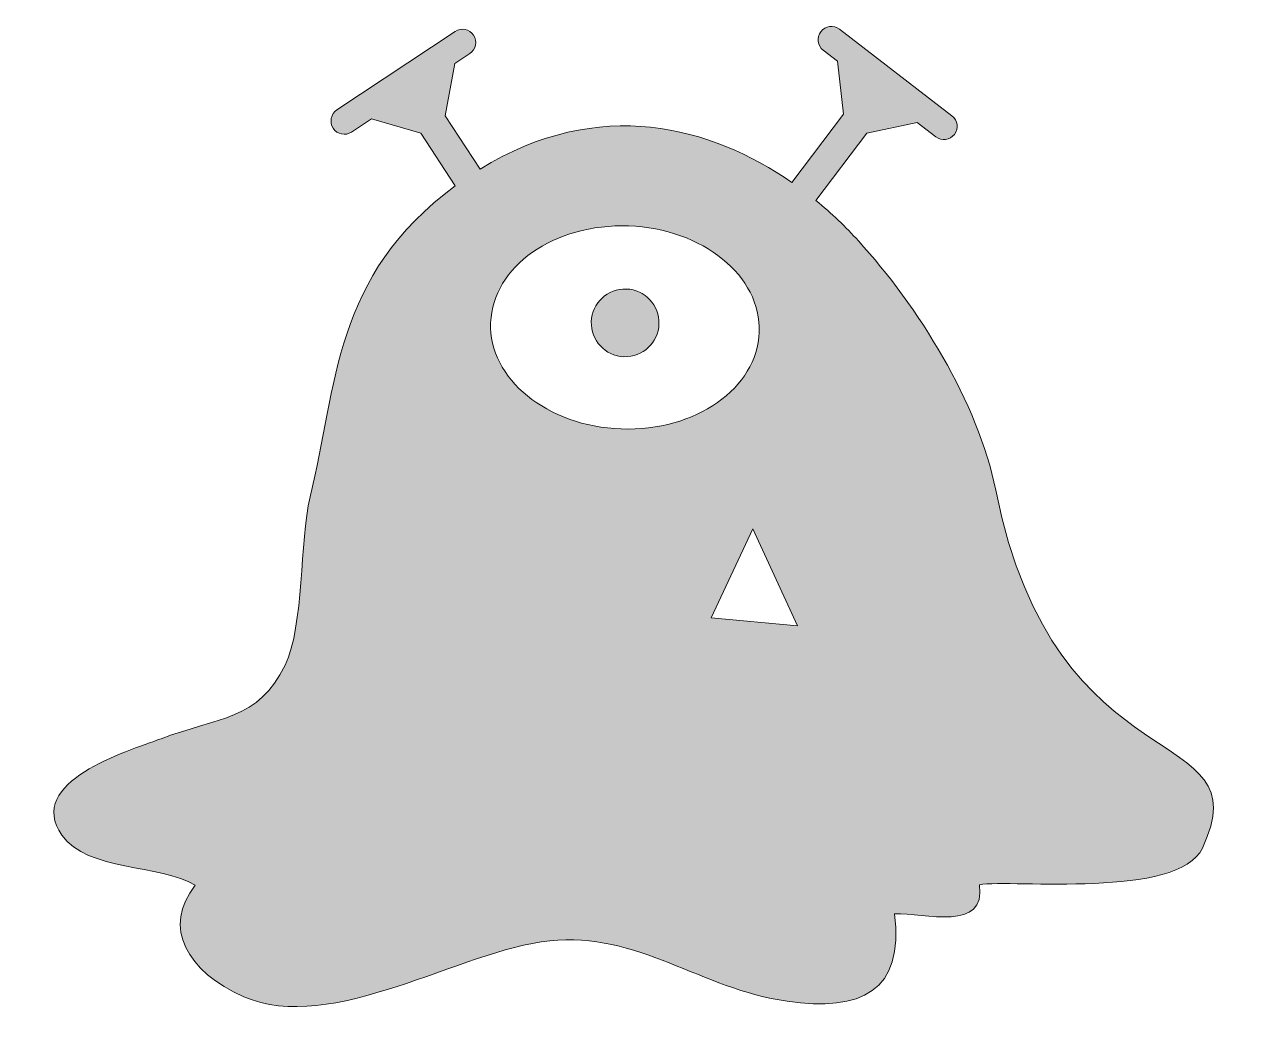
# Model space of a CAD drawing. Header units: inches. Extents: x -3 to 106, y -3 to 86.
import ezdxf

# ---------------------------------------------------------------- set-up
doc = ezdxf.new("R2010")
doc.units = ezdxf.units.IN
doc.header["$MEASUREMENT"] = 0
doc.layers.add('Layer 1', color=7, linetype='Continuous')

msp = doc.modelspace()

# ---------------------------------------------------------------- hatches: boundary and pattern name
at = {"layer": 'Layer 1', "true_color": 0x0b868b}
h = msp.add_hatch(color=136, dxfattribs=at)
h.dxf.hatch_style = 2
edge = h.paths.add_edge_path()
edge.add_spline(control_points=[(82.52, 45.24), (80.99, 52.93), (75.71, 61.36), (70.49, 67.08), (69.41, 68.28), (68.15, 69.48), (66.76, 70.62), (66.76, 70.62), (71.22, 76.51), (71.22, 76.51), (71.22, 76.51), (75.63, 77.46), (75.63, 77.46), (75.63, 77.46), (77.27, 76.19), (77.27, 76.19), (77.78, 75.8), (78.51, 75.9), (78.9, 76.41), (79.29, 76.92), (79.2, 77.64), (78.69, 78.04), (78.69, 78.04), (68.83, 85.62), (68.83, 85.62), (68.32, 86.01), (67.59, 85.91), (67.2, 85.4), (66.81, 84.9), (66.9, 84.17), (67.41, 83.78), (67.41, 83.78), (68.66, 82.81), (68.66, 82.81), (68.66, 82.81), (69.19, 78.19), (69.19, 78.19), (69.19, 78.19), (64.65, 72.2), (64.65, 72.2), (57.63, 77.06), (47.79, 79.82), (37.34, 73.36), (37.34, 73.36), (34.28, 78.04), (34.28, 78.04), (34.28, 78.04), (35.14, 82.61), (35.14, 82.61), (35.14, 82.61), (36.45, 83.48), (36.45, 83.48), (36.99, 83.84), (37.13, 84.56), (36.78, 85.09), (36.43, 85.63), (35.7, 85.77), (35.17, 85.42), (35.17, 85.42), (24.8, 78.55), (24.8, 78.55), (24.27, 78.19), (24.12, 77.47), (24.48, 76.94), (24.83, 76.4), (25.55, 76.26), (26.09, 76.61), (26.09, 76.61), (27.82, 77.76), (27.82, 77.76), (27.82, 77.76), (32.15, 76.5), (32.15, 76.5), (32.15, 76.5), (35.16, 71.89), (35.16, 71.89), (24.48, 64.04), (24.82, 54.4), (22.46, 44.65), (21.5, 40.71), (21.96, 33.46), (20.26, 29.91), (17.94, 25.07), (14.36, 25.34), (9.39, 23.47), (6.31, 22.31), (-2.55, 19.7), (0.71, 15.03), (2.96, 11.81), (9.28, 12.54), (12.39, 10.63), (9.47, 6.97), (11.66, 3.04), (16.64, 0.87), (24.4, -2.5), (35.57, 4.94), (43.45, 5.77), (51.13, 6.59), (56.71, 1.54), (64.25, 0.47), (70.7, -0.45), (74.54, 1.32), (73.65, 8.14), (76.28, 8.18), (81.76, 6.54), (81.09, 10.68), (83.96, 11.16), (98.55, 9.44), (100.63, 13.88), (105.96, 25.25), (87.8, 18.79), (82.52, 45.24)], knot_values=[0, 0, 0, 0, 1, 1, 1, 2, 2, 2, 3, 3, 3, 4, 4, 4, 5, 5, 5, 6, 6, 6, 7, 7, 7, 8, 8, 8, 9, 9, 9, 10, 10, 10, 11, 11, 11, 12, 12, 12, 13, 13, 13, 14, 14, 14, 15, 15, 15, 16, 16, 16, 17, 17, 17, 18, 18, 18, 19, 19, 19, 20, 20, 20, 21, 21, 21, 22, 22, 22, 23, 23, 23, 24, 24, 24, 25, 25, 25, 26, 26, 26, 27, 27, 27, 28, 28, 28, 29, 29, 29, 30, 30, 30, 31, 31, 31, 32, 32, 32, 33, 33, 33, 34, 34, 34, 35, 35, 35, 36, 36, 36, 37, 37, 37, 37], degree=3, periodic=1)
edge = h.paths.add_edge_path()
edge.add_spline(control_points=[(38.27, 59.91), (38.44, 64.82), (43.85, 68.62), (50.35, 68.39), (56.85, 68.16), (61.98, 63.99), (61.81, 59.08), (61.63, 54.17), (56.23, 50.37), (49.72, 50.6), (43.22, 50.83), (38.09, 55), (38.27, 59.91)], knot_values=[0, 0, 0, 0, 1, 1, 1, 2, 2, 2, 3, 3, 3, 4, 4, 4, 4], degree=3, periodic=1)
h.paths.add_polyline_path([(57.6, 34.05), (61.23, 41.85), (65.16, 33.37)])
h = msp.add_hatch(color=136, dxfattribs=at)
h.dxf.hatch_style = 2
edge = h.paths.add_edge_path()
edge.add_spline(control_points=[(50.16, 62.86), (48.52, 62.92), (47.14, 61.64), (47.09, 60), (47.03, 58.36), (48.31, 56.99), (49.95, 56.93), (51.58, 56.88), (52.96, 58.16), (53.02, 59.79), (53.07, 61.43), (51.79, 62.81), (50.16, 62.86)], knot_values=[0, 0, 0, 0, 1, 1, 1, 2, 2, 2, 3, 3, 3, 4, 4, 4, 4], degree=3, periodic=1)

# ---------------------------------------------------------------- linework, layer by layer
at = {"layer": 'Layer 1', "lineweight": 0}
msp.add_lwpolyline([(57.6, 34.05), (61.23, 41.85), (65.16, 33.37), (57.6, 34.05)], dxfattribs=at)
for points, knots in [([(82.52, 45.24), (80.99, 52.93), (75.71, 61.36), (70.49, 67.08), (69.41, 68.28), (68.15, 69.48), (66.76, 70.62), (66.76, 70.62), (71.22, 76.51), (71.22, 76.51), (71.22, 76.51), (75.63, 77.46), (75.63, 77.46), (75.63, 77.46), (77.27, 76.19), (77.27, 76.19), (77.78, 75.8), (78.51, 75.9), (78.9, 76.41), (79.29, 76.92), (79.2, 77.64), (78.69, 78.04), (78.69, 78.04), (68.83, 85.62), (68.83, 85.62), (68.32, 86.01), (67.59, 85.91), (67.2, 85.4), (66.81, 84.9), (66.9, 84.17), (67.41, 83.78), (67.41, 83.78), (68.66, 82.81), (68.66, 82.81), (68.66, 82.81), (69.19, 78.19), (69.19, 78.19), (69.19, 78.19), (64.65, 72.2), (64.65, 72.2), (57.63, 77.06), (47.79, 79.82), (37.34, 73.36), (37.34, 73.36), (34.28, 78.04), (34.28, 78.04), (34.28, 78.04), (35.14, 82.61), (35.14, 82.61), (35.14, 82.61), (36.45, 83.48), (36.45, 83.48), (36.99, 83.84), (37.13, 84.56), (36.78, 85.09), (36.43, 85.63), (35.7, 85.77), (35.17, 85.42), (35.17, 85.42), (24.8, 78.55), (24.8, 78.55), (24.27, 78.19), (24.12, 77.47), (24.48, 76.94), (24.83, 76.4), (25.55, 76.26), (26.09, 76.61), (26.09, 76.61), (27.82, 77.76), (27.82, 77.76), (27.82, 77.76), (32.15, 76.5), (32.15, 76.5), (32.15, 76.5), (35.16, 71.89), (35.16, 71.89), (24.48, 64.04), (24.82, 54.4), (22.46, 44.65), (21.5, 40.71), (21.96, 33.46), (20.26, 29.91), (17.94, 25.07), (14.36, 25.34), (9.39, 23.47), (6.31, 22.31), (-2.55, 19.7), (0.71, 15.03), (2.96, 11.81), (9.28, 12.54), (12.39, 10.63), (9.47, 6.97), (11.66, 3.04), (16.64, 0.87), (24.4, -2.5), (35.57, 4.94), (43.45, 5.77), (51.13, 6.59), (56.71, 1.54), (64.25, 0.47), (70.7, -0.45), (74.54, 1.32), (73.65, 8.14), (76.28, 8.18), (81.76, 6.54), (81.09, 10.68), (83.96, 11.16), (98.55, 9.44), (100.63, 13.88), (105.96, 25.25), (87.8, 18.79), (82.52, 45.24)], [0, 0, 0, 0, 1, 1, 1, 2, 2, 2, 3, 3, 3, 4, 4, 4, 5, 5, 5, 6, 6, 6, 7, 7, 7, 8, 8, 8, 9, 9, 9, 10, 10, 10, 11, 11, 11, 12, 12, 12, 13, 13, 13, 14, 14, 14, 15, 15, 15, 16, 16, 16, 17, 17, 17, 18, 18, 18, 19, 19, 19, 20, 20, 20, 21, 21, 21, 22, 22, 22, 23, 23, 23, 24, 24, 24, 25, 25, 25, 26, 26, 26, 27, 27, 27, 28, 28, 28, 29, 29, 29, 30, 30, 30, 31, 31, 31, 32, 32, 32, 33, 33, 33, 34, 34, 34, 35, 35, 35, 36, 36, 36, 37, 37, 37, 37]), ([(38.27, 59.91), (38.44, 64.82), (43.85, 68.62), (50.35, 68.39), (56.85, 68.16), (61.98, 63.99), (61.81, 59.08), (61.63, 54.17), (56.23, 50.37), (49.72, 50.6), (43.22, 50.83), (38.09, 55), (38.27, 59.91)], [0, 0, 0, 0, 1, 1, 1, 2, 2, 2, 3, 3, 3, 4, 4, 4, 4]), ([(50.16, 62.86), (48.52, 62.92), (47.14, 61.64), (47.09, 60), (47.03, 58.36), (48.31, 56.99), (49.95, 56.93), (51.58, 56.88), (52.96, 58.16), (53.02, 59.79), (53.07, 61.43), (51.79, 62.81), (50.16, 62.86)], [0, 0, 0, 0, 1, 1, 1, 2, 2, 2, 3, 3, 3, 4, 4, 4, 4])]:
    msp.add_open_spline(points, degree=3, knots=knots, dxfattribs=at)

doc.saveas('drawing.dxf')
